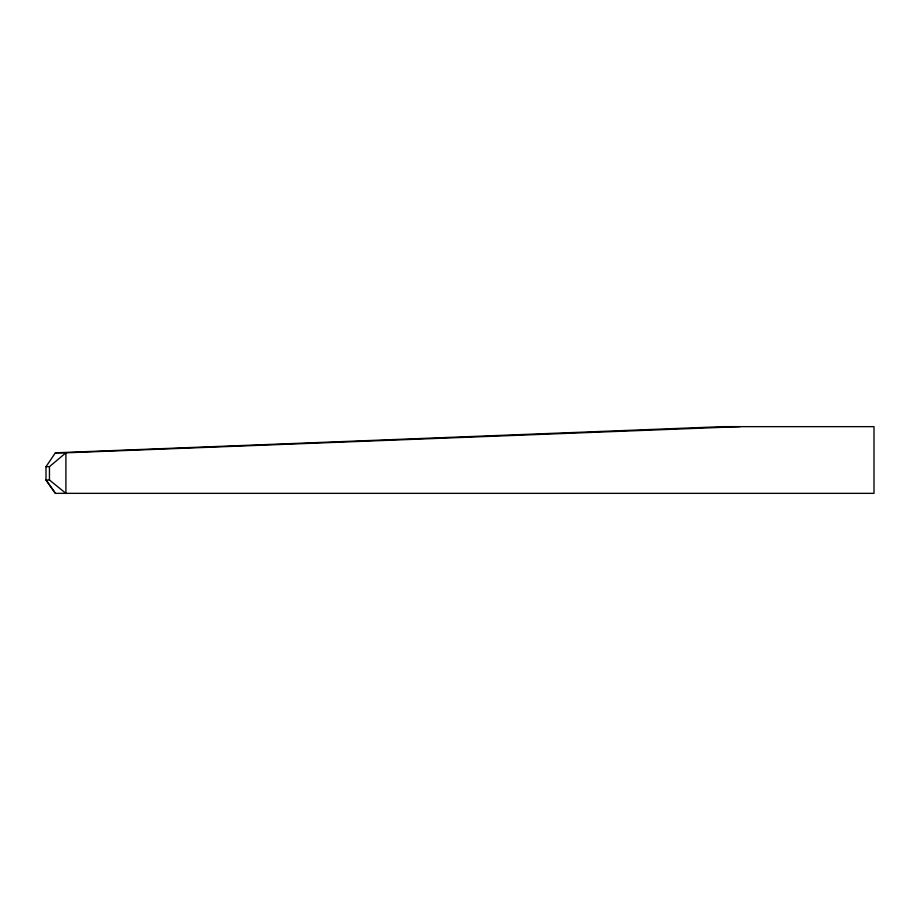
<?xml version="1.0" encoding="UTF-8"?>
<svg xmlns="http://www.w3.org/2000/svg" width="920" height="920" viewBox="0 0 920 920"><rect width="100%" height="100%" fill="white"/><g stroke="black" fill="none" stroke-linecap="round" stroke-linejoin="round"><path stroke-width="1.38" d="M46 466.67L55.418 452.824L722.844 426.65L874 426.65L874 493.35L55.418 493.35L46 480.01L46 466.67L49.45 466.67L65.906 452.824L740.106 426.65M55.418 452.824L65.906 452.824L65.906 493.35L49.45 480.01L46 480.01L55.43 493.35M49.45 466.67L49.45 480.01"/></g></svg>
